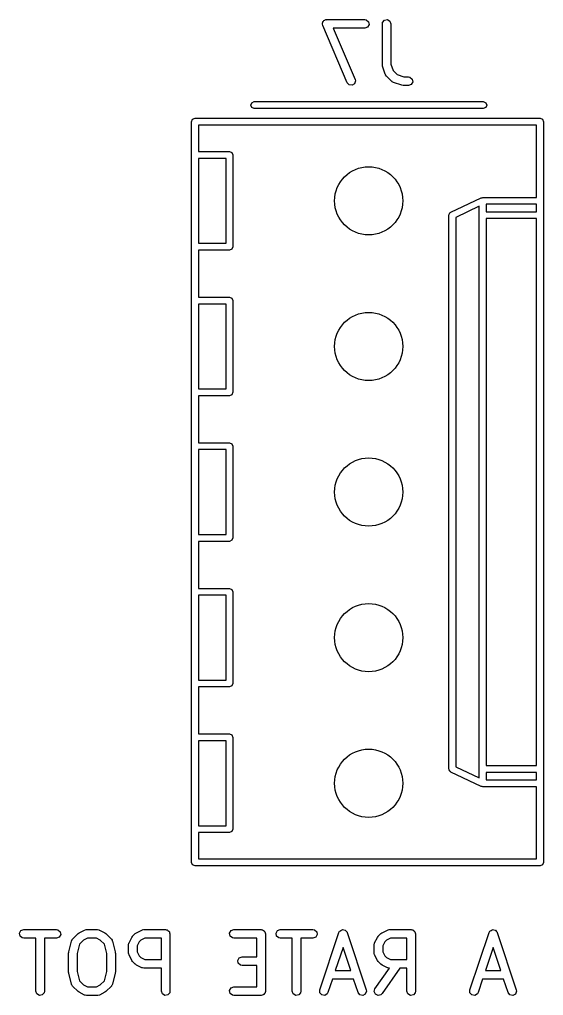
# Model space of a CAD drawing. Extents: x 65 to 231, y -134 to -59.
# Drawn here: x 90.45 to 99.59, y -131.97 to -114.95 of the extents above; entities that cross this region are included whole.
import ezdxf

# ---------------------------------------------------------------- set-up
doc = ezdxf.new("R2010")
doc.units = 0
doc.layers.add('BLACK', color=7, linetype='CONTINUOUS')

msp = doc.modelspace()

# ---------------------------------------------------------------- linework, layer by layer
at = {"layer": 'BLACK', "linetype": 'CONTINUOUS'}
for p, q in [((95.7308, -115.027), (95.7334, -115.018)), ((95.7368, -115.052), (95.7308, -115.027)), ((95.7319, -115.009), (95.7406, -114.994)), ((95.7334, -115.018), (95.7319, -115.009)), ((96.1653, -116.052), (95.7368, -115.052)), ((95.7406, -114.994), (95.7457, -114.977)), ((95.7457, -114.977), (95.7531, -114.973)), ((95.7531, -114.973), (95.7575, -114.965)), ((95.7575, -114.965), (95.7739, -114.959)), ((95.7739, -114.959), (95.7886, -114.949)), ((95.7886, -114.949), (95.7974, -114.95)), ((95.7974, -114.95), (95.8057, -114.947)), ((95.8057, -114.947), (96.4724, -114.947)), ((96.4724, -114.947), (96.498, -114.952)), ((96.5206, -115.08), (96.4724, -115.097)), ((96.498, -114.952), (96.5373, -114.985)), ((96.5462, -115.035), (96.5206, -115.08)), ((96.5373, -114.985), (96.5462, -115.035)), ((96.7783, -115.022), (96.7829, -114.997)), ((96.7783, -115.737), (96.7783, -115.022)), ((96.7829, -114.997), (96.8158, -114.957)), ((96.8158, -114.957), (96.8664, -114.949)), ((96.8664, -114.949), (96.9108, -114.974)), ((96.9108, -114.974), (96.9283, -115.022)), ((96.9283, -115.022), (96.9283, -115.724)), ((96.4724, -115.097), (95.9195, -115.097)), ((95.9195, -115.097), (96.3032, -115.993)), ((96.7789, -115.738), (96.7783, -115.737)), ((96.7822, -115.76), (96.7789, -115.738)), ((96.8298, -115.903), (96.7822, -115.76)), ((96.9283, -115.724), (96.9665, -115.839)), ((96.8326, -115.907), (96.8298, -115.903)), ((96.833, -115.911), (96.8326, -115.907)), ((96.8479, -115.933), (96.833, -115.911)), ((96.9432, -116.028), (96.8479, -115.933)), ((96.9665, -115.839), (97.0367, -115.909)), ((97.0367, -115.909), (97.1512, -115.947)), ((96.2005, -116.089), (96.1653, -116.052)), ((96.2514, -116.095), (96.2005, -116.089)), ((96.2943, -116.067), (96.2514, -116.095)), ((96.3092, -116.018), (96.2943, -116.067)), ((96.3032, -115.993), (96.3092, -116.018)), ((96.9472, -116.03), (96.9432, -116.028)), ((96.9496, -116.034), (96.9472, -116.03)), ((96.9725, -116.046), (96.9496, -116.034)), ((97.1153, -116.094), (96.9725, -116.046)), ((97.117, -116.093), (97.1153, -116.094)), ((97.139, -116.097), (97.117, -116.093)), ((97.2343, -116.097), (97.139, -116.097)), ((97.1512, -115.947), (97.2343, -115.947)), ((97.2343, -115.947), (97.2599, -115.952)), ((97.2825, -116.08), (97.2343, -116.097)), ((97.2599, -115.952), (97.2992, -115.985)), ((97.3081, -116.035), (97.2825, -116.08)), ((97.2992, -115.985), (97.3081, -116.035)), ((94.48, -116.44), (94.4976, -116.398)), ((94.4976, -116.482), (94.48, -116.44)), ((94.4976, -116.398), (94.54, -116.38)), ((94.54, -116.38), (98.54, -116.38)), ((98.54, -116.38), (98.5824, -116.398)), ((98.5824, -116.398), (98.6, -116.44)), ((98.6, -116.44), (98.5824, -116.482)), ((94.54, -116.5), (94.4976, -116.482)), ((98.54, -116.5), (94.54, -116.5)), ((98.5824, -116.482), (98.54, -116.5)), ((93.45, -116.73), (93.4676, -116.688)), ((93.45, -129.65), (93.45, -116.73)), ((93.4676, -116.688), (93.51, -116.67)), ((93.51, -116.67), (99.53, -116.67)), ((99.47, -116.79), (93.57, -116.79)), ((93.57, -116.79), (93.57, -117.25)), ((99.47, -118.05), (99.47, -116.79)), ((99.53, -116.67), (99.5724, -116.688)), ((99.5724, -116.688), (99.59, -116.73)), ((99.59, -116.73), (99.59, -129.65)), ((93.57, -117.25), (94.11, -117.25)), ((94.11, -117.25), (94.1524, -117.268)), ((94.1524, -117.268), (94.17, -117.31)), ((93.57, -117.37), (93.57, -118.85)), ((94.05, -117.37), (93.57, -117.37)), ((94.05, -118.85), (94.05, -117.37)), ((94.17, -117.31), (94.17, -118.91)), ((97.9744, -118.306), (98.5044, -118.056)), ((98.5044, -118.056), (98.5177, -118.055)), ((98.5177, -118.055), (98.53, -118.05)), ((98.53, -118.05), (99.47, -118.05)), ((97.9525, -118.33), (97.9576, -118.318)), ((97.9576, -118.318), (97.9673, -118.314)), ((97.9673, -118.314), (97.9744, -118.306)), ((98.47, -118.205), (98.06, -118.398)), ((98.47, -128.175), (98.47, -118.205)), ((98.59, -118.17), (98.59, -118.3)), ((99.47, -118.17), (98.59, -118.17)), ((98.59, -118.3), (99.47, -118.3)), ((99.47, -118.3), (99.47, -118.17)), ((97.94, -118.36), (97.944, -118.35)), ((97.94, -128.02), (97.94, -118.36)), ((97.9435, -118.34), (97.9525, -118.33)), ((97.944, -118.35), (97.9435, -118.34)), ((98.06, -118.398), (98.06, -127.982)), ((98.59, -118.42), (98.59, -127.96)), ((99.47, -118.42), (98.59, -118.42)), ((99.47, -127.96), (99.47, -118.42)), ((93.57, -118.85), (94.05, -118.85)), ((94.11, -118.97), (93.57, -118.97)), ((93.57, -118.97), (93.57, -119.79)), ((94.1524, -118.952), (94.11, -118.97)), ((94.17, -118.91), (94.1524, -118.952)), ((93.57, -119.79), (94.11, -119.79)), ((94.11, -119.79), (94.1524, -119.808)), ((94.1524, -119.808), (94.17, -119.85)), ((94.17, -119.85), (94.17, -121.45)), ((93.57, -119.91), (93.57, -121.39)), ((94.05, -119.91), (93.57, -119.91)), ((94.05, -121.39), (94.05, -119.91)), ((93.57, -121.39), (94.05, -121.39)), ((94.11, -121.51), (93.57, -121.51)), ((93.57, -121.51), (93.57, -122.33)), ((94.1524, -121.492), (94.11, -121.51)), ((94.17, -121.45), (94.1524, -121.492)), ((93.57, -122.33), (94.11, -122.33)), ((94.11, -122.33), (94.1524, -122.348)), ((94.1524, -122.348), (94.17, -122.39)), ((94.17, -122.39), (94.17, -123.99)), ((93.57, -122.45), (93.57, -123.93)), ((94.05, -122.45), (93.57, -122.45)), ((94.05, -123.93), (94.05, -122.45)), ((93.57, -123.93), (94.05, -123.93)), ((94.11, -124.05), (93.57, -124.05)), ((93.57, -124.05), (93.57, -124.87)), ((94.1524, -124.032), (94.11, -124.05)), ((94.17, -123.99), (94.1524, -124.032)), ((93.57, -124.87), (94.11, -124.87)), ((94.11, -124.87), (94.1524, -124.888)), ((94.1524, -124.888), (94.17, -124.93)), ((94.17, -124.93), (94.17, -126.53)), ((93.57, -124.99), (93.57, -126.47)), ((94.05, -124.99), (93.57, -124.99)), ((94.05, -126.47), (94.05, -124.99)), ((93.57, -126.47), (94.05, -126.47)), ((94.11, -126.59), (93.57, -126.59)), ((93.57, -126.59), (93.57, -127.41)), ((94.1524, -126.572), (94.11, -126.59)), ((94.17, -126.53), (94.1524, -126.572)), ((93.57, -127.41), (94.11, -127.41)), ((94.11, -127.41), (94.1524, -127.428)), ((94.1524, -127.428), (94.17, -127.47)), ((94.17, -127.47), (94.17, -129.07)), ((93.57, -127.53), (93.57, -129.01)), ((94.05, -127.53), (93.57, -127.53)), ((94.05, -129.01), (94.05, -127.53)), ((97.944, -128.03), (97.94, -128.02)), ((98.06, -127.982), (98.47, -128.175)), ((98.59, -127.96), (99.47, -127.96)), ((97.9435, -128.04), (97.944, -128.03)), ((97.9525, -128.05), (97.9435, -128.04)), ((97.9576, -128.062), (97.9525, -128.05)), ((97.9673, -128.066), (97.9576, -128.062)), ((97.9744, -128.074), (97.9673, -128.066)), ((98.5044, -128.324), (97.9744, -128.074)), ((98.59, -128.08), (98.59, -128.21)), ((99.47, -128.08), (98.59, -128.08)), ((99.47, -128.21), (99.47, -128.08)), ((98.5177, -128.325), (98.5044, -128.324)), ((98.53, -128.33), (98.5177, -128.325)), ((99.47, -128.33), (98.53, -128.33)), ((98.59, -128.21), (99.47, -128.21)), ((99.47, -129.59), (99.47, -128.33)), ((93.57, -129.01), (94.05, -129.01)), ((94.11, -129.13), (93.57, -129.13)), ((93.57, -129.13), (93.57, -129.59)), ((94.1524, -129.112), (94.11, -129.13)), ((94.17, -129.07), (94.1524, -129.112)), ((93.4676, -129.692), (93.45, -129.65)), ((93.51, -129.71), (93.4676, -129.692)), ((99.53, -129.71), (93.51, -129.71)), ((93.57, -129.59), (99.47, -129.59)), ((99.5724, -129.692), (99.53, -129.71)), ((99.59, -129.65), (99.5724, -129.692)), ((90.4461, -130.884), (90.4718, -130.84)), ((90.455, -130.935), (90.4461, -130.884)), ((90.4718, -130.84), (90.52, -130.822)), ((90.52, -130.822), (91.0914, -130.822)), ((91.0914, -130.822), (91.1171, -130.827)), ((91.1171, -130.827), (91.1564, -130.86)), ((91.1653, -130.91), (91.1396, -130.955)), ((91.1564, -130.86), (91.1653, -130.91)), ((91.3717, -130.987), (91.467, -130.892)), ((91.467, -130.892), (91.4853, -130.879)), ((91.4853, -130.879), (91.4865, -130.878)), ((91.4865, -130.878), (91.5817, -130.83)), ((91.5817, -130.83), (91.6067, -130.823)), ((91.6067, -130.823), (91.611, -130.824)), ((91.611, -130.824), (91.6152, -130.822)), ((91.6152, -130.822), (91.8057, -130.822)), ((91.8057, -130.822), (91.8314, -130.827)), ((91.8314, -130.827), (91.8348, -130.83)), ((91.8348, -130.83), (91.8393, -130.83)), ((91.8393, -130.83), (91.9345, -130.878)), ((91.9345, -130.878), (91.9525, -130.891)), ((91.9525, -130.891), (91.954, -130.892)), ((91.954, -130.892), (92.0492, -130.987)), ((92.4193, -130.94), (92.467, -130.892)), ((92.467, -130.892), (92.4853, -130.879)), ((92.4853, -130.879), (92.4865, -130.878)), ((92.4865, -130.878), (92.5817, -130.83)), ((92.5817, -130.83), (92.6067, -130.823)), ((92.6067, -130.823), (92.611, -130.824)), ((92.611, -130.824), (92.6152, -130.822)), ((92.6152, -130.822), (92.9962, -130.822)), ((92.9962, -130.822), (93.0059, -130.824)), ((93.0059, -130.824), (93.0092, -130.824)), ((93.0092, -130.824), (93.0121, -130.825)), ((93.0121, -130.825), (93.0218, -130.827)), ((93.0218, -130.827), (93.0368, -130.839)), ((93.0368, -130.839), (93.0536, -130.849)), ((93.0536, -130.849), (93.056, -130.856)), ((93.056, -130.856), (93.0611, -130.86)), ((93.0611, -130.86), (93.0645, -130.879)), ((93.0645, -130.879), (93.0712, -130.897)), ((93.0712, -130.897), (93.0712, -131.897)), ((94.1128, -130.884), (94.1385, -130.84)), ((94.1217, -130.935), (94.1128, -130.884)), ((94.1385, -130.84), (94.1867, -130.822)), ((94.1867, -130.822), (94.6629, -130.822)), ((94.6629, -130.822), (94.6726, -130.824)), ((94.6726, -130.824), (94.6759, -130.824)), ((94.6759, -130.824), (94.6788, -130.825)), ((94.6788, -130.825), (94.6885, -130.827)), ((94.6885, -130.827), (94.7034, -130.839)), ((94.7034, -130.839), (94.7203, -130.849)), ((94.7203, -130.849), (94.7226, -130.856)), ((94.7226, -130.856), (94.7278, -130.86)), ((94.7278, -130.86), (94.7312, -130.879)), ((94.7312, -130.879), (94.7379, -130.897)), ((94.7379, -130.897), (94.7379, -131.897)), ((94.9223, -130.884), (94.948, -130.84)), ((94.9312, -130.935), (94.9223, -130.884)), ((94.948, -130.84), (94.9962, -130.822)), ((94.9962, -130.822), (95.5676, -130.822)), ((95.5676, -130.822), (95.5933, -130.827)), ((95.5933, -130.827), (95.6326, -130.86)), ((95.6415, -130.91), (95.6158, -130.955)), ((95.6326, -130.86), (95.6415, -130.91)), ((95.6869, -131.874), (96.0203, -130.874)), ((96.0203, -130.874), (96.0327, -130.851)), ((96.0327, -130.851), (96.0345, -130.85)), ((96.0345, -130.85), (96.0353, -130.848)), ((96.0353, -130.848), (96.0562, -130.836)), ((96.0562, -130.836), (96.0764, -130.824)), ((96.0764, -130.824), (96.0785, -130.824)), ((96.0785, -130.824), (96.0804, -130.823)), ((96.0804, -130.823), (96.1037, -130.828)), ((96.1037, -130.828), (96.1271, -130.831)), ((96.1271, -130.831), (96.1286, -130.833)), ((96.1286, -130.833), (96.1307, -130.833)), ((96.1307, -130.833), (96.1454, -130.852)), ((96.1454, -130.852), (96.1612, -130.87)), ((96.1612, -130.87), (96.1612, -130.872)), ((96.1612, -130.872), (96.1626, -130.874)), ((96.1626, -130.874), (96.4959, -131.874)), ((96.7051, -130.94), (96.7527, -130.892)), ((96.7527, -130.892), (96.771, -130.879)), ((96.771, -130.879), (96.7722, -130.878)), ((96.7722, -130.878), (96.8674, -130.83)), ((96.8674, -130.83), (96.8924, -130.823)), ((96.8924, -130.823), (96.8967, -130.824)), ((96.8967, -130.824), (96.901, -130.822)), ((96.901, -130.822), (97.2819, -130.822)), ((97.2819, -130.822), (97.2916, -130.824)), ((97.2916, -130.824), (97.2949, -130.824)), ((97.2949, -130.824), (97.2978, -130.825)), ((97.2978, -130.825), (97.3076, -130.827)), ((97.3076, -130.827), (97.3225, -130.839)), ((97.3225, -130.839), (97.3394, -130.849)), ((97.3394, -130.849), (97.3417, -130.856)), ((97.3417, -130.856), (97.3469, -130.86)), ((97.3469, -130.86), (97.3502, -130.879)), ((97.3502, -130.879), (97.3569, -130.897)), ((97.3569, -130.897), (97.3569, -131.897)), ((98.306, -131.874), (98.6393, -130.874)), ((98.6393, -130.874), (98.6517, -130.851)), ((98.6517, -130.851), (98.6536, -130.85)), ((98.6536, -130.85), (98.6544, -130.848)), ((98.6544, -130.848), (98.6752, -130.836)), ((98.6752, -130.836), (98.6954, -130.824)), ((98.6954, -130.824), (98.6976, -130.824)), ((98.6976, -130.824), (98.6995, -130.823)), ((98.6995, -130.823), (98.7227, -130.828)), ((98.7227, -130.828), (98.7462, -130.831)), ((98.7462, -130.831), (98.7476, -130.833)), ((98.7476, -130.833), (98.7497, -130.833)), ((98.7497, -130.833), (98.7645, -130.852)), ((98.7645, -130.852), (98.7802, -130.87)), ((98.7802, -130.87), (98.7803, -130.872)), ((98.7803, -130.872), (98.7816, -130.874)), ((98.7816, -130.874), (99.115, -131.874)), ((90.4943, -130.968), (90.455, -130.935)), ((90.52, -130.972), (90.4943, -130.968)), ((90.7307, -130.972), (90.52, -130.972)), ((90.7307, -131.897), (90.7307, -130.972)), ((91.0914, -130.972), (90.8807, -130.972)), ((90.8807, -130.972), (90.8807, -131.897)), ((91.1396, -130.955), (91.0914, -130.972)), ((91.3044, -131.213), (91.352, -131.022)), ((91.352, -131.022), (91.3626, -130.998)), ((91.3626, -130.998), (91.3686, -130.994)), ((91.3686, -130.994), (91.3717, -130.987)), ((91.4925, -131.079), (91.4521, -131.24)), ((91.5644, -131.007), (91.4925, -131.079)), ((91.6329, -130.972), (91.5644, -131.007)), ((91.788, -130.972), (91.6329, -130.972)), ((91.8565, -131.007), (91.788, -130.972)), ((91.9285, -131.079), (91.8565, -131.007)), ((91.9688, -131.24), (91.9285, -131.079)), ((92.0492, -130.987), (92.0642, -131.009)), ((92.0642, -131.009), (92.0648, -131.016)), ((92.0648, -131.016), (92.069, -131.022)), ((92.069, -131.022), (92.1166, -131.213)), ((92.3498, -131.088), (92.3543, -131.062)), ((92.3498, -131.231), (92.3498, -131.088)), ((92.3543, -131.062), (92.3572, -131.059)), ((92.3572, -131.059), (92.3577, -131.054)), ((92.3577, -131.054), (92.4053, -130.959)), ((92.4053, -130.959), (92.4187, -130.941)), ((92.4187, -130.941), (92.4193, -130.94)), ((92.534, -131.037), (92.4998, -131.106)), ((92.5644, -131.007), (92.534, -131.037)), ((92.6329, -130.972), (92.5644, -131.007)), ((92.9212, -130.972), (92.6329, -130.972)), ((92.9212, -131.346), (92.9212, -130.972)), ((94.161, -130.968), (94.1217, -130.935)), ((94.1867, -130.972), (94.161, -130.968)), ((94.5879, -130.972), (94.1867, -130.972)), ((94.5879, -131.299), (94.5879, -130.972)), ((94.9705, -130.968), (94.9312, -130.935)), ((94.9962, -130.972), (94.9705, -130.968)), ((95.2069, -130.972), (94.9962, -130.972)), ((95.2069, -131.897), (95.2069, -130.972)), ((95.5676, -130.972), (95.3569, -130.972)), ((95.3569, -130.972), (95.3569, -131.897)), ((95.6158, -130.955), (95.5676, -130.972)), ((96.6355, -131.088), (96.64, -131.062)), ((96.6355, -131.231), (96.6355, -131.088)), ((96.64, -131.062), (96.6429, -131.059)), ((96.6429, -131.059), (96.6434, -131.054)), ((96.6434, -131.054), (96.691, -130.959)), ((96.691, -130.959), (96.7044, -130.941)), ((96.7044, -130.941), (96.7051, -130.94)), ((96.8197, -131.037), (96.7855, -131.106)), ((96.8501, -131.007), (96.8197, -131.037)), ((96.9187, -130.972), (96.8501, -131.007)), ((97.2069, -130.972), (96.9187, -130.972)), ((97.2069, -131.346), (97.2069, -130.972)), ((91.3021, -131.231), (91.3047, -131.216)), ((91.3021, -131.564), (91.3021, -131.231)), ((91.3047, -131.216), (91.3044, -131.213)), ((91.4521, -131.24), (91.4521, -131.555)), ((91.9688, -131.555), (91.9688, -131.24)), ((92.1166, -131.213), (92.1176, -131.227)), ((92.1176, -131.227), (92.1188, -131.231)), ((92.1188, -131.231), (92.1188, -131.564)), ((92.3513, -131.235), (92.3498, -131.231)), ((92.3503, -131.239), (92.3513, -131.235)), ((92.3577, -131.264), (92.3503, -131.239)), ((92.4998, -131.106), (92.4998, -131.213)), ((92.4998, -131.213), (92.534, -131.282)), ((96.0914, -131.135), (95.9574, -131.537)), ((96.2255, -131.537), (96.0914, -131.135)), ((96.637, -131.235), (96.6355, -131.231)), ((96.636, -131.239), (96.637, -131.235)), ((96.6434, -131.264), (96.636, -131.239)), ((96.7855, -131.106), (96.7855, -131.213)), ((96.7855, -131.213), (96.8197, -131.282)), ((98.7105, -131.135), (98.5764, -131.537)), ((98.8445, -131.537), (98.7105, -131.135)), ((92.4053, -131.359), (92.3577, -131.264)), ((92.4065, -131.361), (92.4053, -131.359)), ((92.4193, -131.379), (92.4065, -131.361)), ((92.467, -131.427), (92.4193, -131.379)), ((92.4684, -131.427), (92.467, -131.427)), ((92.4865, -131.441), (92.4684, -131.427)), ((92.534, -131.282), (92.5644, -131.312)), ((92.5644, -131.312), (92.6329, -131.346)), ((92.6329, -131.346), (92.9212, -131.346)), ((94.2557, -131.361), (94.2813, -131.316)), ((94.2646, -131.411), (94.2557, -131.361)), ((94.3039, -131.444), (94.2646, -131.411)), ((94.2813, -131.316), (94.3295, -131.299)), ((94.3295, -131.299), (94.5879, -131.299)), ((96.691, -131.359), (96.6434, -131.264)), ((96.6922, -131.361), (96.691, -131.359)), ((96.7051, -131.379), (96.6922, -131.361)), ((96.7527, -131.427), (96.7051, -131.379)), ((96.7542, -131.427), (96.7527, -131.427)), ((96.7722, -131.441), (96.7542, -131.427)), ((96.8197, -131.282), (96.8501, -131.312)), ((96.8501, -131.312), (96.9187, -131.346)), ((96.9187, -131.346), (97.2069, -131.346)), ((91.3033, -131.567), (91.3021, -131.564)), ((91.3044, -131.582), (91.3033, -131.567)), ((91.352, -131.773), (91.3044, -131.582)), ((91.4521, -131.555), (91.4925, -131.716)), ((91.9285, -131.716), (91.9688, -131.555)), ((92.1166, -131.582), (92.069, -131.773)), ((92.1188, -131.564), (92.1162, -131.579)), ((92.1162, -131.579), (92.1166, -131.582)), ((92.5817, -131.488), (92.4865, -131.441)), ((92.5862, -131.489), (92.5817, -131.488)), ((92.5896, -131.492), (92.5862, -131.489)), ((92.6152, -131.496), (92.5896, -131.492)), ((92.9212, -131.496), (92.6152, -131.496)), ((92.9212, -131.897), (92.9212, -131.496)), ((94.3295, -131.449), (94.3039, -131.444)), ((94.5879, -131.449), (94.3295, -131.449)), ((94.5879, -131.822), (94.5879, -131.449)), ((95.9574, -131.537), (96.2255, -131.537)), ((96.649, -131.854), (96.8999, -131.496)), ((97.0829, -131.496), (96.7719, -131.94)), ((96.8674, -131.488), (96.7722, -131.441)), ((96.8719, -131.489), (96.8674, -131.488)), ((96.8753, -131.492), (96.8719, -131.489)), ((96.8999, -131.496), (96.8753, -131.492)), ((97.2069, -131.496), (97.0829, -131.496)), ((97.2069, -131.897), (97.2069, -131.496)), ((98.5764, -131.537), (98.8445, -131.537)), ((91.3561, -131.779), (91.352, -131.773)), ((91.4925, -131.716), (91.5644, -131.788)), ((91.8565, -131.788), (91.9285, -131.716)), ((92.069, -131.773), (92.0583, -131.797)), ((95.9074, -131.687), (95.8292, -131.921)), ((96.2755, -131.687), (95.9074, -131.687)), ((96.3536, -131.921), (96.2755, -131.687)), ((98.5264, -131.687), (98.4483, -131.921)), ((98.8945, -131.687), (98.5264, -131.687)), ((98.9727, -131.921), (98.8945, -131.687)), ((90.7483, -131.946), (90.7307, -131.897)), ((90.8762, -131.923), (90.8432, -131.962)), ((90.8807, -131.897), (90.8762, -131.923)), ((91.3568, -131.786), (91.3561, -131.779)), ((91.3717, -131.808), (91.3568, -131.786)), ((91.467, -131.903), (91.3717, -131.808)), ((91.4685, -131.903), (91.467, -131.903)), ((91.4865, -131.917), (91.4685, -131.903)), ((91.5817, -131.964), (91.4865, -131.917)), ((91.5644, -131.788), (91.6329, -131.822)), ((91.6329, -131.822), (91.788, -131.822)), ((91.788, -131.822), (91.8565, -131.788)), ((91.9345, -131.917), (91.8393, -131.964)), ((91.9356, -131.916), (91.9345, -131.917)), ((91.954, -131.903), (91.9356, -131.916)), ((92.0492, -131.808), (91.954, -131.903)), ((92.0524, -131.801), (92.0492, -131.808)), ((92.0583, -131.797), (92.0524, -131.801)), ((92.9387, -131.946), (92.9212, -131.897)), ((93.0667, -131.923), (93.0337, -131.962)), ((93.0712, -131.897), (93.0667, -131.923)), ((94.1128, -131.884), (94.1385, -131.84)), ((94.1217, -131.935), (94.1128, -131.884)), ((94.161, -131.968), (94.1217, -131.935)), ((94.1385, -131.84), (94.1867, -131.822)), ((94.1867, -131.822), (94.5879, -131.822)), ((94.7208, -131.938), (94.7111, -131.955)), ((94.7333, -131.923), (94.7208, -131.938)), ((94.7351, -131.913), (94.7333, -131.923)), ((94.7367, -131.91), (94.7351, -131.913)), ((94.7379, -131.897), (94.7361, -131.907)), ((94.7361, -131.907), (94.7367, -131.91)), ((95.2245, -131.946), (95.2069, -131.897)), ((95.3524, -131.923), (95.3194, -131.962)), ((95.3569, -131.897), (95.3524, -131.923)), ((95.6883, -131.925), (95.6869, -131.874)), ((95.7224, -131.963), (95.6883, -131.925)), ((95.8292, -131.921), (95.8168, -131.944)), ((96.3855, -131.961), (96.3536, -131.921)), ((96.4997, -131.899), (96.4809, -131.947)), ((96.4959, -131.874), (96.4997, -131.899)), ((96.6358, -131.904), (96.649, -131.854)), ((96.6574, -131.95), (96.6358, -131.904)), ((96.7719, -131.94), (96.7535, -131.959)), ((97.2245, -131.946), (97.2069, -131.897)), ((97.3524, -131.923), (97.3194, -131.962)), ((97.3569, -131.897), (97.3524, -131.923)), ((98.3074, -131.925), (98.306, -131.874)), ((98.3414, -131.963), (98.3074, -131.925)), ((98.4483, -131.921), (98.4359, -131.944)), ((99.0045, -131.961), (98.9727, -131.921)), ((99.1188, -131.899), (99.0999, -131.947)), ((99.115, -131.874), (99.1188, -131.899)), ((90.7927, -131.971), (90.7483, -131.946)), ((90.8432, -131.962), (90.7927, -131.971)), ((91.5862, -131.965), (91.5817, -131.964)), ((91.5896, -131.968), (91.5862, -131.965)), ((91.6152, -131.972), (91.5896, -131.968)), ((91.8057, -131.972), (91.6152, -131.972)), ((91.8099, -131.971), (91.8057, -131.972)), ((91.8143, -131.972), (91.8099, -131.971)), ((91.8393, -131.964), (91.8143, -131.972)), ((92.9832, -131.971), (92.9387, -131.946)), ((93.0337, -131.962), (92.9832, -131.971)), ((94.1867, -131.972), (94.161, -131.968)), ((94.6629, -131.972), (94.1867, -131.972)), ((94.6812, -131.966), (94.6629, -131.972)), ((94.7004, -131.962), (94.6812, -131.966)), ((94.7047, -131.957), (94.7004, -131.962)), ((94.7111, -131.955), (94.7047, -131.957)), ((95.2689, -131.971), (95.2245, -131.946)), ((95.3194, -131.962), (95.2689, -131.971)), ((95.7731, -131.971), (95.7224, -131.963)), ((95.8168, -131.944), (95.7731, -131.971)), ((96.4358, -131.972), (96.3855, -131.961)), ((96.4809, -131.947), (96.4358, -131.972)), ((96.7039, -131.972), (96.6574, -131.95)), ((96.7535, -131.959), (96.7039, -131.972)), ((97.2689, -131.971), (97.2245, -131.946)), ((97.3194, -131.962), (97.2689, -131.971)), ((98.3922, -131.971), (98.3414, -131.963)), ((98.4359, -131.944), (98.3922, -131.971)), ((99.0548, -131.972), (99.0045, -131.961)), ((99.0999, -131.947), (99.0548, -131.972))]:
    msp.add_line(p, q, dxfattribs=at)
at = {"layer": 'BLACK'}
for centre in [(96.54, -118.11), (96.54, -120.65), (96.54, -123.19), (96.54, -125.73), (96.54, -128.27)]:
    msp.add_circle(centre, 0.595, dxfattribs=at)

doc.saveas('drawing.dxf')
